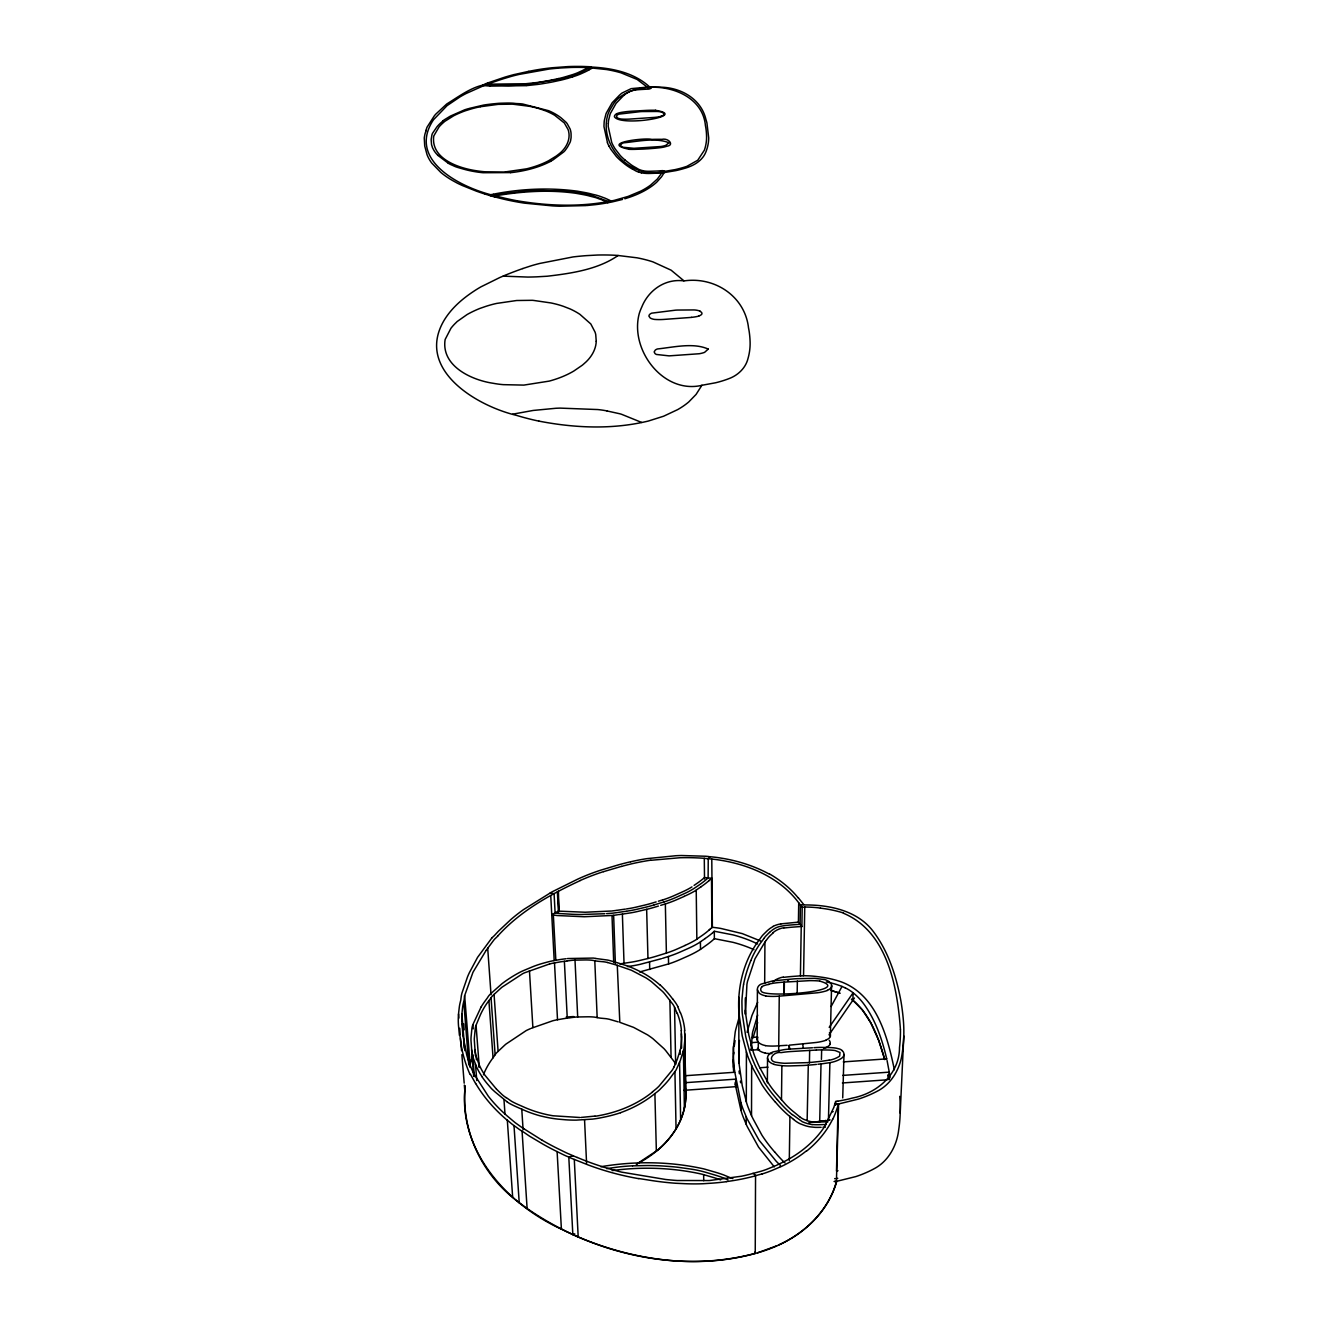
<?xml version="1.0" encoding="UTF-8"?>
<svg xmlns="http://www.w3.org/2000/svg" width="1328" height="1328" viewBox="0 0 1328 1328"><rect width="100%" height="100%" fill="white"/><g stroke="black" fill="none" stroke-linecap="round" stroke-linejoin="round"><path stroke-width="1.5" d="M745.44 997.76A62.25 45.434 2.7 0 0 745.274 1000.017L745.406 1014.343L746.934 984.314A144.022 104.514 4.6 0 1 747.515 981.359L754.968 958.816L764.928 942.116A29.05 20.684 0.8 0 0 765.426 941.469L766.007 940.656M774.274 1166.864L758.57 1147.126L747.365 1126.825A70.019 53.137 3.4 0 1 746.203 1124.268L746.22 1116.715L743.663 1110.557A112.415 84.428 4.3 0 1 740.891 1102.572L734.517 1070.7M774.838 1152.239L770.705 1147.276A172.175 128.434 5.9 0 1 761.857 1135.058L753.706 1120.052A87.714 66.168 3.9 0 1 751.482 1115.487L749.009 1109.527A107.684 80.875 4.3 0 1 746.319 1101.825L746.419 1051.925L742.236 1035.956L738.999 1013.779A62.715 45.916 2.5 0 1 738.766 1010.127C737.638 985.359 744.161 959.646 759.317 939.792A26.527 18.874 0.7 0 0 759.882 939.045L761.508 936.721A28.818 20.601 1.9 0 1 763.152 934.763L767.169 930.812A43.276 30.959 2.3 0 1 770.406 928.189L773.245 926.413M733.77 1072.393L733.438 1068.774A50.696 37.948 2.4 0 1 733.421 1067.297L733.322 1049.087A73.505 54.647 2.9 0 1 733.521 1046.597L735.197 1032.171A151.691 112.183 4.9 0 1 735.679 1029.814L739.082 1017.563M733.421 1067.297L733.355 1056.607A73.339 54.68 2.9 0 1 733.554 1054.117L733.737 1052.307M751.216 1050.166L752.295 1033.997A137.78 101.858 5 0 1 752.71 1031.856L757.674 1015.073M751.515 1115.487L751.648 1065.537L749.108 1059.611A109.245 80.543 4 0 1 746.369 1051.942M762.089 1173.919L755.549 1175.662L755.234 1253.416C679.471 1273.569 596.222 1254.479 531.615 1211.551M831.461 986.754A7.138 5.163 3 0 0 831.61 985.974A6.723 4.864 3 0 0 830.896 983.484L829.436 981.94A12.267 8.898 2.9 0 0 828.207 981.06A11.603 8.416 2.9 0 0 824.655 979.566L814.33 978.321L797.066 978.686A128.451 96.23 3.1 0 0 794.327 978.836L772.863 980.877L761.127 984.098A8.317 6.059 1.6 0 0 758.537 986.123L758.122 986.737A9.346 6.806 1.6 0 0 757.408 989.941L757.159 1039.094M757.524 1040.82L757.541 1037.052L751.764 1037.467M765.31 1053.021A12.284 9.13 1.8 0 1 759.018 1050.398A5.727 4.266 1.7 0 1 758.271 1049.684L758.305 1042.165L751.233 1042.663L750.984 1045.866M764.679 983.284L764.928 942.116M767.352 1082.835L767.534 1058.001M778.673 1051.461L779.254 996.149L817.351 992.78A39.558 28.452 2.5 0 0 827.51 990.472M819.725 981.043A67.761 49.949 2.9 0 0 809.416 980.662L784.367 982.106L784.217 994.506L784.167 982.122A98.206 73.106 2.6 0 0 773.394 983.201L768.812 984.114M781.495 1099.601L781.877 1065.62L780.366 1065.471A30.511 22.626 2.2 0 1 773.925 1064.392M784.118 994.523L784.267 982.106M789.098 1048.921L789.147 1045.169L789.795 1049.22M789.297 1160.473L789.928 1116.35A36.155 27.755 2.1 0 1 791.007 1117.23L793.53 1119.454M797.165 993.46L797.364 981.06M801.382 926.529A4.88 3.453 2.2 0 0 801.88 926.579L798.41 922.13L798.726 902.808C780.266 878.074 750.22 864.976 720.457 860.212A85.042 60.258 -0.1 0 0 711.791 859.067L704.288 858.336L704.521 878.987M800.419 904.966L800.103 924.305L791.123 924.952A86.984 63.113 2.5 0 0 782.972 925.865L780.665 926.297A17.015 12.118 1.9 0 0 775.237 928.189A34.063 24.352 2.2 0 0 770.124 931.907L769.543 932.405M598.181 198.47L601.368 199.632A19.986 10.176 -2 0 1 602.945 200.262L607.643 202.62L610.648 201.424A3.403 1.726 -1.8 0 0 609.469 200.179A29.697 14.973 -1.6 0 1 608.988 199.964L606.182 198.669A26.095 13.297 -2 0 0 603.958 197.772L600.356 196.461A35.458 18.094 -2.1 0 0 594.894 194.818L593.4 194.502A17.015 8.566 -1.9 0 1 591.973 194.137L590.379 193.705A74.484 38.329 -2.4 0 0 583.756 192.328L578.576 191.398A50.514 25.83 -2.4 0 0 577.597 191.215C549.759 187.464 521.273 188.692 493.717 194.12M801.88 926.579L802.195 907.24L798.726 902.808M800.435 975.864A6.175 4.465 2.4 0 0 801.548 975.931A5.013 3.619 2.4 0 0 803.556 975.682L804.751 907.007L806.793 907.057A90.404 65.188 2.5 0 1 817.799 907.754L820.472 908.103M814.927 1122.077A22.676 17.181 3.4 0 1 807.142 1120.666L808.287 1065.122A96.014 69.886 2.4 0 0 813.251 1064.724L816.405 1064.409M809.416 1063.047L809.665 1050.415A92.91 67.296 2.4 0 0 811.906 1050.315L816.388 1050.05M809.665 1122.492L819.708 1121.446L821.019 1063.894A72.642 53.17 2.7 0 0 822.696 1063.695L829.9 1062.649A26.842 19.87 3.3 0 0 841.72 1058.2A7.387 5.495 3.7 0 0 842.301 1050.714M821.418 1059.379L821.65 1049.917L827.311 1049.983A66.483 50.248 3.8 0 1 831.726 1050.166L833.237 1050.299A27.589 20.617 3.6 0 1 835.179 1050.548L840.01 1052.49L839.645 1056.092A14.077 10.441 3.5 0 1 837.221 1057.553L836.607 1057.885A24.186 17.895 3.3 0 1 829.12 1060.242M830.199 1036.421A7.038 5.196 3.2 0 0 830.349 1035.641L831.594 985.227M829.9 1062.649L828.44 1120.185L827.361 1120.367M835.594 1105.278L835.71 1101.327L833.934 1107.054M838.018 1107.32L836.507 1170.997M800.884 904.916L802.095 904.932A13.446 9.412 2.1 0 0 802.627 904.982C828.174 904.468 857.573 910.095 873.658 931.974C888.681 952.076 896.367 976.611 900.915 1000.997A425.724 314.437 -5.8 0 1 903.272 1019.257A251.54 185.97 -1.2 0 1 902.26 1052.722C900.334 1068.525 891.603 1084.013 877.044 1091.317A107.269 78.933 2.9 0 1 858.486 1099.069L838.599 1103.966L836.424 1181.488C826.697 1218.158 792.816 1243.157 757.524 1252.802M842.716 1097.907L843.994 1054.581M608.307 123.421L608.473 120.981A39.558 19.206 -1.4 0 1 608.656 120.018L610.05 114.308A92.147 44.72 -0.8 0 1 610.415 113.361L616.059 103.368L623.031 96.131A18.642 8.898 -1.8 0 0 623.38 95.848L623.778 95.483M608.307 123.587L608.224 125.28A36.205 17.613 -1.4 0 0 608.257 126.708L611.693 142.362A65.371 32.005 -1.1 0 0 613.104 145.416L614.432 147.773A53.087 26.045 -1.2 0 0 615.661 149.566L620.226 155.492A101.177 49.468 -0.7 0 0 624.841 159.875M884.581 1059.063L878.721 1040.405L870.653 1022.643L862.436 1009.927L852.858 1000.283L853.107 992.796A41.849 30.627 3.1 0 0 845.139 987.783M657.858 1149.982C674.01 1136.436 685.895 1116.566 685.846 1095.069M888.947 1079.681L889.262 1072.144L887.071 1060.524M900.201 1113.13L903.787 1035.956M674.508 1131.29C682.376 1119.487 686.775 1104.896 685.663 1090.637M469.813 1067.081L469.863 1066.384A16.849 12.566 -5.7 0 1 470.095 1064.691L472.785 1054.747M514.285 1198.802C480.67 1172.176 460.799 1128.767 465.248 1085.889C457.496 1150.363 507.18 1204.894 562.79 1229.778M739.281 1050.581L738.783 1063.313M751.233 1049.95L751.299 1049.037M739.48 1040.471L738.932 1046.979A89.192 66.251 3.4 0 0 738.717 1052.573L738.833 1059.844A61.835 46.131 2.8 0 0 739.049 1063.496L742.252 1085.773L746.369 1101.808M473.996 1074.07A174.134 128.584 -1.6 0 1 466.659 1054.631L462.808 1035.01L461.712 1016.617A94.006 69.039 -3.7 0 1 461.895 1014.061L462.36 1009.429A85.839 62.881 -3.9 0 1 463.688 1001.777A29.133 21.132 -6.6 0 0 464.285 998.606L464.385 997.378A17.181 12.483 -5.5 0 1 464.634 995.685L472.967 972.279L485.982 950.616M459.438 1035.425L458.492 1025.581A134.858 99.135 -2.8 0 1 458.509 1014.044L459.139 1008.516A81.489 59.677 -4.1 0 1 460.451 1001.412L460.816 999.918A43.309 31.357 -7 0 0 460.932 998.772L461.397 995.353A55.776 40.222 -7.2 0 0 461.912 993.178L467.589 976.678A195.83 144.022 -1.2 0 1 469.382 972.66L477.565 957.372L491.692 938.199M734.284 1046.032L735.048 1040.571M425.973 130.742L426.022 130.36A18.575 9.014 -3.5 0 1 426.371 129.115A18.858 9.113 -3.8 0 0 426.57 128.567L426.819 127.754A25.514 12.367 -3.4 0 1 427.052 127.173L434.273 115.934A127.023 62.034 -2.4 0 1 435.684 114.241L446.424 104.265A23.854 11.437 -3.2 0 1 446.706 104.032L447.038 103.8A9.412 4.499 -3.3 0 1 447.586 103.435L448.051 103.169A8.433 4.017 -3.4 0 0 448.632 102.787C461.38 94.852 475.275 84.394 490.58 84.145M516.99 200.76A167.328 81.224 -2 0 1 497.004 196.229C464.601 189.373 407.796 162.481 432.115 121.894A124.068 60.607 -2.4 0 1 433.675 119.553L447.071 105.642L460.052 96.878A111.021 54.016 -2.4 0 1 466.277 93.441L483.193 85.905A53.253 25.531 -2.7 0 1 486.247 84.776L508.342 85.457A153.932 69.886 -2.6 0 0 516.393 85.224L525.357 84.726A9.396 4.449 -2.6 0 0 526.22 84.66L563.338 78.485L578.029 73.82L589.798 67.778L606.697 69.571A77.97 37.45 -2.1 0 1 621.006 72.824L637.125 79.448L648.379 87.947M426.006 130.526L425.956 130.891A10.342 5.013 -3.7 0 1 425.773 131.671A57.934 28.22 -3.1 0 0 424.761 135.091L424.379 137.149A61.835 30.162 -3 0 0 424.263 138.046L424.711 145.964L427.035 154.646A113.727 55.693 -2.5 0 0 431.666 162.979L440.713 172.325A119.852 58.681 -2.4 0 0 454.359 181.521L456.434 182.666A34.76 17.281 -3.1 0 0 458.592 183.779L462.31 185.505A27.091 13.496 -3.2 0 0 463.671 186.053A19.522 9.811 -3.5 0 1 464.7 186.468L475.773 190.917A155.841 75.845 -2.1 0 0 485.235 194.137M753.009 1037.932L757.641 1022.577M656.713 1092.18L657.327 1091.716A34.063 25.614 -1.8 0 0 659.651 1089.724L664.266 1085.009A107.402 79.647 -3.2 0 0 669.412 1079.1L676.085 1070.003L679.587 1062.217A57.552 42.878 -2 0 0 680.451 1060.109L683.97 1048.738L684.85 1039.592L685.812 1096.928M681.53 1036.985A50.896 37.782 -1.8 0 1 681.513 1039.492L681.065 1045.8A40.471 30.096 -1.6 0 1 680.168 1050.249L677.346 1059.08A55.759 41.55 -2 0 1 676.4 1061.421L674.076 1066.849M838.599 1103.966L836.275 1110.772A122.226 92.296 0.6 0 1 832.689 1119.404M833.685 1107.751L824.572 1126.625A122.193 92.196 0.5 0 1 784.699 1161.336L776.116 1165.503M469.149 1064.873L470.726 1060.408L469.415 1064.126M483.475 1074.833L483.873 1073.887M473.698 1076.361L471.008 1040.787A59.411 43.94 -4.5 0 1 471.208 1035.574L471.772 1029.831A34.362 25.315 -5 0 1 472.801 1024.784L481.085 1007.022M475.424 1055.71L474.312 1040.156A36.819 27.207 -4.9 0 1 474.295 1038.645L475.208 1028.885A26.245 19.322 -5.2 0 1 476.005 1025.365L479.557 1016.8A105.526 78.186 -3.1 0 1 488.82 1000.731L490.547 998.54A38.197 27.606 -6 0 0 491.045 997.776L495.128 1054.764A37.582 27.755 -6.3 0 1 494.647 1055.528L493.053 1057.785A103.783 78.551 -3.2 0 0 483.79 1073.871M750.801 960.592L752.611 956.442A127.04 91.848 4.1 0 1 756.163 949.719L758.603 945.818A100.098 72.193 3.5 0 1 762.123 940.954L763.899 938.498M701.898 385.286L696.055 394.449L688.784 401.919A85.39 47.542 -1.7 0 1 677.678 409.605L663.635 416.212L648.396 421.026A51.676 29.033 -1.6 0 1 645.591 421.673C610.581 429.641 574.011 427.915 538.969 421.125M757.674 1002.325L751.897 1015.638L747.448 1030.943A141.98 104.978 4.9 0 0 747.149 1032.42M831.129 1006.508L842.018 986.455L845.106 987.8M662.722 171.694L657.343 179.031L650.737 184.99A76.277 37.914 -2 0 1 640.71 191.149L628.111 196.428L614.449 200.312A46.115 23.124 -1.9 0 1 611.959 200.827C580.701 207.251 548.315 206.039 516.99 200.744M829.004 1034.861L854.419 998.025M829.187 1027.341L853.107 992.796L854.933 994.307A76.128 56.125 2.5 0 1 863.964 1004.184C875.716 1020.402 882.257 1039.758 886.755 1059.097M766.239 940.324L768.414 937.485A49.8 35.723 2.5 0 1 771.037 934.829L773.178 932.903M497.851 935.941L497.319 936.522A16.036 11.354 -5.1 0 1 496.539 937.319L494.713 939.045A26.975 19.273 -4.4 0 0 493.784 940.124L486.148 950.4M674.126 1131.821C664.747 1145.832 651.235 1156.655 636.295 1164.291L657.559 1150.214M838.2 1101.144L846.949 1099.435A80.842 59.826 3.2 0 0 852.194 1098.107C876.945 1093.425 899.504 1074.335 899.504 1047.51A254.76 188.294 -1.4 0 0 900.45 1029.515M497.934 935.842C520.377 910.942 550.307 894.458 580.353 880.53M701.051 886.789L696.221 890.042L696.851 939.112L701.616 935.842A91.167 63.877 -1.5 0 0 709.052 930.098L709.683 929.451M709.202 929.899L710.812 928.455A12.068 8.599 0.3 0 1 711.908 927.641A4.15 2.955 0.1 0 0 712.372 927.309A83.415 60.706 0 0 1 720.872 928.455L742.252 933.601L760.828 941.071M668.598 963.962A100.895 70.932 -1.8 0 0 679.986 959.596L688.053 956.011A92.728 65.221 -1.5 0 0 700.603 949.321L705.268 945.968A95.799 67.313 -1.5 0 0 712.738 940.207L714.364 938.664L714.315 931.227L732.94 934.879A110.025 80.776 -0.1 0 1 757.624 943.959M623.944 95.334L625.455 94.089A32.171 15.455 -1.3 0 1 627.231 92.927L628.675 92.097M708.936 880.696L710.38 879.435A12.234 8.549 0.2 0 1 711.493 878.621A4.665 3.254 0 0 0 711.957 878.289L704.487 877.542L703.11 878.754A90.221 61.918 -1.6 0 1 696.221 883.917L694.079 885.394M712.638 932.754L714.198 931.326M706.745 879.086L707.608 878.339A24.186 16.932 0.4 0 1 708.123 877.908L708.239 858.469A13.961 9.678 0.2 0 1 709.218 857.788A1.693 1.179 -0.1 0 0 709.766 856.726A85.258 60.358 -0.1 0 1 721.419 858.17L724.092 858.602A124.251 88.91 -0.3 0 1 769.41 874.173M706.38 879.418L706.131 879.634A88.727 60.955 -1.6 0 1 698.76 885.245L694.046 888.432A70.832 48.887 -1.4 0 1 685.231 893.229L675.852 897.479A98.886 67.877 -1.8 0 1 664.149 901.911M709.235 880.431L708.637 880.962A92.396 63.462 -1.6 0 1 701.018 886.772M490.995 997.76A20.567 15.006 -4.8 0 1 494.099 994.406L500.258 988.713A87.681 64.723 -3.5 0 1 502.001 987.185L522.651 973.706A50.132 36.636 -3.8 0 1 524.743 972.727L549.626 963.945M652.413 1091.865L655.75 1089.192A55.975 41.898 -2.3 0 0 659.169 1085.989L672.001 1070.451A29.465 22.045 -1.4 0 0 674.043 1066.849M620.541 1112.681A107.618 79.813 -3.3 0 0 654.87 1093.608L656.098 1092.662M705.201 938.531L700.42 941.801L700.503 949.238M585.914 68.691L586.76 68.193A12.749 6.009 -1.9 0 1 588.121 67.529L588.935 66.948C610.482 67.728 633.971 72.077 650.172 87.432M590.611 66.865L591.823 67.612A3.154 1.494 -2 0 1 590.711 68.94A7.918 3.735 -1.9 0 0 589.981 69.305L588.736 70.019M557.909 891.536L558.905 910.792L558.424 891.271M538.952 421.142A186.833 101.26 -1.8 0 1 516.476 415.365C476.37 405.82 416.693 369.948 443.137 322.04A138.61 75.679 -2.3 0 1 444.863 319.118C452.167 307.565 462.742 298.501 474.096 291.064A124.002 67.396 -2.3 0 1 481.002 286.815L499.76 277.552A59.362 31.739 -2.7 0 1 503.146 276.141L505.171 275.211M550.091 161.468L551.17 160.904M630.684 861.756L628.244 862.32A245.116 181.206 0.1 0 0 618.732 864.777L600.787 870.155A176.458 128.285 -0.8 0 0 577.315 879.335L552.913 891.42A19.173 13.479 -3.2 0 0 550.074 893.08L523.547 909.597A181.77 133.032 -1.3 0 0 510.699 919.673L498.581 931.077A48.605 34.794 -4 0 0 497.552 932.156L494.531 935.427A22.061 15.604 -5.2 0 1 493.634 936.29L493.07 936.804A16.749 11.935 -4.7 0 0 491.659 938.199M551.336 160.837L551.801 160.588A21.48 10.591 -2.5 0 0 552.963 159.958L563.587 152.039A24.485 12.035 -2.5 0 0 565.612 149.782L566.956 147.873A38.695 18.974 -2.6 0 0 567.571 146.976L569.729 143.009A31.191 15.272 -2.5 0 0 570.625 140.536L571.023 138.095A35.574 17.397 -2.5 0 0 571.106 136.967L571.073 134.145A62.947 30.727 -2.8 0 0 570.044 128.882L567.305 123.886A25.348 12.334 -2.5 0 0 565.811 122.043L561.13 117.91A72.293 35.308 -2.9 0 0 548.68 110.722L522.784 104.032A18.692 8.997 -2.7 0 0 521.821 103.899L520.51 103.767A21.364 10.292 -2.7 0 0 519.563 103.7L516.99 103.584A13.927 6.657 -2.7 0 1 514.849 103.401A17.198 8.267 -2.8 0 0 513.073 103.202L512.791 103.186A35.79 17.314 -2.8 0 0 506.466 103.069L500.905 103.219A25.033 12.068 -2.9 0 0 497.568 103.418L493.501 103.816A46.214 22.41 -2.9 0 0 490.995 104.082L486.845 104.597A38.379 18.575 -2.9 0 0 483.392 105.128L468.884 108.514M486.247 84.776L489.235 83.598A245.796 123.205 -1.6 0 1 503.959 78.584L511.446 76.343A103.85 50.265 -2.3 0 1 519.248 74.401L549.194 69.039A142.976 69.919 -2.2 0 1 561.163 67.96L571.04 67.446A115.503 56.042 -2.2 0 1 580.668 67.379A83.996 40.404 -2.1 0 1 589.449 67.711L589.798 67.844M778.573 1244.983C805.781 1233.114 828.556 1209.874 836.823 1181.256A5.627 4.382 4.7 0 1 837.304 1181.156L855.863 1176.575A104.895 79.414 3.3 0 0 874.007 1168.806C888.399 1161.303 896.815 1145.749 898.674 1130.012A245.962 187.132 -1.2 0 0 899.72 1096.347M685.032 945.486L677.346 948.922A96.33 67.529 -1.8 0 1 666.424 953.089L656.115 956.26A115.619 80.693 -2.1 0 1 647.964 958.501L638.967 960.659A87.515 61.586 -2.1 0 1 632.327 962.003L624.625 963.182M684.235 896.4L676.433 899.82A97.641 67.097 -1.8 0 1 665.378 903.953M776.614 1245.863L757.989 1252.686M779.42 1167.246L774.423 1169.42A101.144 76.825 0.8 0 1 762.106 1173.969M531.333 1028.254L552.73 1020.784A53.02 39.591 -3.5 0 1 557.511 1019.738L563.587 1018.676A66.566 49.866 -3.3 0 1 567.239 1018.144L569.679 1017.829M530.553 1028.586L528.245 1029.615A49.319 36.835 -4 0 0 526.187 1030.594L505.885 1044.14A86.237 65.039 -3.6 0 0 504.192 1045.651L498.1 1051.361L494.066 994.39M775.27 1165.868L766.322 1169.487A78.999 60.275 1.1 0 1 760.479 1171.412L748.892 1174.516A141.249 106.14 0.2 0 1 741.439 1176.226L709.301 1180.559L677.28 1180.509A210.604 155.293 -0.1 0 1 665.726 1179.496L621.537 1172.126A245.912 179.595 0 0 1 577.199 1157.418M506.034 274.879L506.466 274.713A275.593 154.828 -1.1 0 1 522.8 268.555M488.057 82.851L504.242 77.356A115.187 55.892 -2.3 0 1 514.036 74.6M487.774 82.95L486.695 83.332A11.404 5.412 -2.9 0 0 484.753 84.162L482.363 85.44L489.683 86.071M522.784 268.538L531.117 265.816A115.901 62.632 -2.1 0 1 539.782 263.442L573.032 256.935A159.775 87.316 -1.9 0 1 586.312 255.64L597.301 255.042A128.949 69.869 -2 0 1 608.025 255.009A93.69 50.265 -1.9 0 1 617.802 255.457L637.042 257.815A86.951 46.563 -1.9 0 1 653.027 261.915L671.121 270.182L683.87 280.756M603.642 871.633L621.438 866.387M662.606 958.318L668.416 956.492A101.094 70.865 -1.8 0 0 679.853 952.159L687.954 948.574A92.91 65.172 -1.5 0 0 700.52 941.884M661.444 958.683L640.362 964.277A90.188 63.512 -2.1 0 1 633.572 965.655L629.92 966.22M658.389 901.214L662.888 899.82M660.713 905.347L665.345 903.92L666.39 953.039M572.551 76.891L567.421 78.435M656.148 901.911L652.762 902.924A112.482 76.941 -2.1 0 1 644.744 905.098L635.896 907.19A85.556 58.98 -2.1 0 1 629.372 908.485L626.434 908.933M664.116 901.861L653.841 905.015M658.406 906.061L654.92 907.107A117.179 80.195 -2.1 0 1 646.653 909.348L637.523 911.506A88.694 61.204 -2.1 0 1 630.8 912.851L618.566 914.66M574.841 1233.944L572.833 1234.559L565.595 1231.222M531.117 1211.202L527.116 1208.53L522.07 1131.174A48.439 37.416 -6.2 0 1 524.643 1132.817L527.648 1134.892A64.723 49.036 -3.5 0 0 530.204 1136.569L543.335 1144.354A238.94 174.815 -0.3 0 0 557.096 1151.608L562.856 1154.447A70.998 54.066 -2.7 0 0 568.799 1157.07L572.833 1234.559L573.829 1234.243M624.857 198.768L629.738 197.191A80.908 40.205 -2 0 0 656.812 182.069L661.311 177.056A73.422 36.52 -2 0 0 662.274 175.694L664.913 171.428L663.95 170.98A3.071 1.544 -1.2 0 0 662.357 170.648A2.656 1.328 -1.2 0 0 661.709 170.631M570.974 1156.406L573.148 1155.758L577.132 1157.501M570.442 1156.572L568.816 1157.053A33.067 25.415 -3.2 0 0 571.853 1158.464L588.238 1164.971A226.026 166.083 -0.2 0 0 638.751 1178.666M468.352 108.68L466.244 109.311A33.499 16.202 -3.1 0 0 464.634 109.826L450.607 116.001A55.162 26.842 -3 0 0 449.445 116.665L445.345 119.171A17.961 8.698 -3.3 0 0 442.689 121.114M622.533 199.432L611.677 202.055M757.076 1252.935C697.897 1269.867 633.473 1260.421 577.514 1236.7M514.052 74.6L528.793 71.33M639.648 971.93A90.005 63.561 -2.1 0 0 640.561 971.714L668.582 963.929L668.416 956.492M512.691 414.17L533.175 410.452L556.017 408.26A189.821 113.079 -2.7 0 1 560.084 408.111L597.799 409.555A62.582 36.022 -2.2 0 1 607.045 410.933M558.673 78.535L552.05 79.962A73.488 34.096 -2.6 0 1 546.821 80.958L541.06 81.921A55.743 25.996 -2.6 0 1 536.811 82.535L525.921 83.714M560.15 80.294L553.328 81.772A76.543 35.524 -2.6 0 1 547.949 82.801L542.007 83.797A57.768 26.958 -2.6 0 1 537.624 84.428L526.502 85.623M493.634 195.299L496.838 194.652A77.207 39.74 -2.8 0 1 500.241 194.004L532.312 190.452A168.274 88.827 -2.7 0 1 535.948 190.336L569.546 191.348A55.693 28.519 -2.4 0 1 577.763 192.427L589.217 194.668A22.759 11.57 -2.1 0 1 590.794 195.1L608.456 201.474M493.219 194.22L489.019 195.067L492.306 196.229M610.631 202.221L609.17 202.503A99.318 49.119 -2.1 0 1 595.293 204.661L586.677 205.541M480.238 106.755L498.149 104.364L512.176 104.165A16.052 7.736 -2.8 0 1 514.135 104.348L528.909 106.223A64.723 31.573 -2.9 0 1 531.698 106.771L533.358 107.136A59.577 29.033 -2.8 0 1 540.164 108.962L546.057 111.021A72.293 35.325 -2.9 0 1 554.722 115.304L564.35 122.989L568.019 129.43A48.356 23.605 -2.7 0 1 568.65 131.538C570.691 140.585 565.247 149.5 558.075 154.646A60.623 29.648 -2.8 0 1 556.15 156.106L548.58 160.754A68.259 33.349 -2.9 0 1 526.569 168.839L503.843 172.125L485.583 171.827A50.298 24.684 -3 0 1 482.562 171.561A64.74 31.656 -2.9 0 1 476.354 170.748C459.056 168.241 431.567 159.111 433.609 137.182A112.963 54.614 -4.7 0 0 433.841 135.854L439.07 126.89A76.692 37.483 -2.8 0 1 443.286 122.674A30.843 14.824 -3.7 0 0 444.614 121.479L453.645 115.802A80.178 39.259 -2.8 0 1 465.066 110.871L470.411 109.195A55.859 27.191 -2.9 0 1 472.735 108.531L474.146 108.149A54.581 26.56 -2.9 0 1 480.238 106.755M830.083 1119.886L828.44 1120.185A26.361 19.937 3.6 0 0 829.319 1120.035M836.607 1170.981L837.985 1170.715M836.391 1178.567L837.769 1178.318M780.914 923.873L798.41 922.13M837.155 1103.834L837.254 1103.817A1.876 1.411 4.1 0 1 838.665 1103.867M834.814 1181.372L836.424 1181.488L834.084 1181.488M553.876 960.625L560.167 959.546A70.135 51.427 -3.3 0 1 563.985 958.999L566.06 958.733M549.643 963.945A53.9 39.392 -3.4 0 1 554.49 962.883L560.665 961.837A67.662 49.617 -3.3 0 1 564.383 961.306L566.873 960.991M647.948 87.216L653.011 87.117A48.821 23.555 -1.4 0 1 656.696 87.266C678.044 86.071 700.786 97.442 705.932 119.437A247.689 121.213 -3.3 0 1 706.911 122.84L708.704 137.846A152.803 74.899 -2.3 0 1 705.998 151.691C702.578 160.788 693.448 165.917 684.518 168.374A72.359 35.458 -1.4 0 1 675.869 170.615L663.519 172.69M600.87 1166.731C634.751 1160.938 669.843 1161.386 703.425 1168.806A80.311 63.893 -0.4 0 1 706.098 1169.536L715.991 1172.408A116.864 93.973 -0.4 0 1 723.561 1174.898L727.976 1176.724A27.373 21.215 1.5 0 0 730.334 1177.687L732.857 1178.6M624.027 963.281L622.384 914.112M829.087 1060.176L822.065 1061.205A69.886 51.145 2.7 0 1 820.438 1061.387L811.856 1062.3A86.801 63.279 2.4 0 1 807.939 1062.599M836.823 1103.883L834.814 1104.166M623.496 963.364L619.728 963.896M627.065 911.124L630.02 910.659A91.449 62.997 -2.1 0 0 637.573 909.132L645.69 907.207A114.772 78.535 -2.1 0 0 653.841 905.015M627.48 966.585L629.323 966.319M626.484 911.207L617.437 912.535M783.42 977.391L784.201 977.292A102.97 76.543 2.8 0 1 791.272 976.545L800.419 975.848L801.232 926.512L791.953 927.193A104.447 76.211 2.6 0 0 784.765 927.94L783.985 928.056M836.424 1101.227L836.806 1101.178A4.266 3.237 4 0 1 837.669 1101.095M625.256 909.116L616.856 910.327M594.961 1116.084L580.917 1117.462M606.647 1168.623L617.171 1167.146A151.359 122.823 -1.8 0 1 632.593 1165.835M612.208 1170.582C641.889 1166.582 672.433 1167.594 701.699 1174.118A74.617 59.378 -0.4 0 1 703.657 1174.666L714.099 1177.704A115.204 92.761 -0.5 0 1 718.78 1179.231L720.639 1179.895M702.246 385.22L715.643 382.763A75.331 41.284 -0.9 0 0 728.873 378.663C737.903 375.359 745.672 368.039 747.996 358.527A177.089 96.994 -2.3 0 0 750.071 341.064A299.016 163.527 -3.8 0 0 749.175 331.502A210.222 114.972 -2.7 0 0 748.527 327.966C745.058 296.509 714.912 276.39 684.053 280.905C665.461 278.316 648.612 290.002 641.806 306.967A153.567 83.266 0.4 0 0 639.316 313.342C629.356 349.281 662.855 394.184 701.599 385.402M612.573 910.908L616.325 910.41M612.208 915.473L612.938 915.407A12.948 9.13 -2.2 0 0 613.636 915.324L617.47 914.809M570.376 1017.729L574.028 1017.265M567.438 958.55L593.334 958.069A23.705 17.148 -2.8 0 1 595.84 958.501M567.222 960.941L571.289 960.41A30.029 21.796 -3.1 0 1 575.007 960.144L585.017 959.945A46.015 33.549 -2.9 0 1 592.155 960.26L592.819 960.393A19.97 14.442 -2.8 0 1 594.795 960.742M650.853 860.295L679.753 857.755A165.021 119.52 -0.4 0 1 696.503 857.871A133.364 95.749 -0.4 0 1 704.305 858.32M663.037 171.644L675.022 169.635A67.363 33.051 -1.4 0 0 686.908 166.332L697.748 160.223L704.371 150.197A158.43 77.622 -2.4 0 0 706.562 136.22A267.409 130.791 -3.5 0 0 705.948 128.55A188.095 92.014 -2.7 0 0 705.434 125.712C702.014 86.187 641.939 76.46 617.138 99.467A90.188 43.658 -0.9 0 0 613.353 104.148L609.602 110.456A135.572 65.919 -0.4 0 0 607.942 114.308C598.198 145.399 630.9 179.529 662.456 171.793M616.889 912.602L613.104 913.116A10.259 7.238 -2.2 0 1 612.54 913.183L606.581 913.614M691.523 317.392L663.718 319.434A35.275 18.907 -1.2 0 1 654.671 319.434A8.881 4.797 -1.3 0 1 650.222 317.99L648.977 316.263A6.657 3.586 -1.3 0 1 649.575 314.553L649.89 314.238A5.926 3.204 -1.3 0 1 651.799 313.142L675.62 310.154A90.437 49.933 -0.9 0 1 677.562 310.055L693.98 309.939A11.935 6.441 -0.8 0 1 700.138 311.167M819.708 1121.446L826.265 1120.533L818.197 1121.612M817.948 1064.243L821.019 1063.894M660.896 170.714L659.252 170.88A37.051 18.31 -1.3 0 1 656.281 171.063L650.703 171.246A33.383 16.517 -1.4 0 1 648.047 171.279A13.662 6.789 -1.4 0 1 644.113 170.93L643.134 170.731A14.193 7.055 -1.4 0 1 638.453 169.187L635.813 167.61A58.598 28.884 -1.1 0 1 631.198 164.838L624.824 159.875M521.804 1109.179A103.916 77.157 -3.2 0 0 540.596 1115.952L544.845 1116.931A91.615 68.226 -3.3 0 0 557.976 1119.122L565.711 1119.803A99.285 73.804 -3.2 0 0 576.385 1120.118L592.437 1119.122A93.89 69.903 -3.2 0 0 600.09 1117.944L601.401 1117.661A113.826 84.262 -3.2 0 0 620.574 1112.731M815.16 1121.944L808.852 1122.558M510.533 172.59L483.093 172.723A58.615 28.718 -2.9 0 1 475.939 171.827A70.567 34.478 -2.9 0 1 463.422 169.088L459.853 168.075A50.082 24.568 -3.1 0 1 455.454 166.681L454.525 166.282A21.182 10.441 -3.3 0 1 453.529 165.834L452.997 165.585A11.006 5.461 -3.5 0 0 452.167 165.203A24.817 12.218 -3.3 0 1 448.3 163.244M789.994 1045.103L816.288 1042.463A39.01 28.585 2.7 0 0 826.315 1040.156M807.739 1062.616L784.665 1063.296A46.795 34.528 2.3 0 1 777.793 1062.533C765.775 1061.836 773.012 1051.029 781.179 1052.606A86.752 66.051 3.1 0 1 789.463 1051.627L809.665 1050.415M526.054 85.656L490.098 86.104M585.98 205.591L559.603 206.222A136.618 66.881 -2.1 0 1 552.299 205.873L524.46 203.151A160.522 78.086 -2.1 0 1 495.908 197.191M525.589 83.73L490.962 84.162M663.402 172.706L662.124 172.773M604.854 913.73L581.299 914.494A141.565 96.197 -2.6 0 1 572.219 914.278L560.615 913.598A31.44 22.012 -3.2 0 1 557.843 913.315M751.482 1050.149L759.483 1049.601M759.865 1067.762L767.999 1067.181M843.263 1061.902L886.689 1058.864M734.716 1072.26L684.916 1075.746L685.514 1082.669L735.646 1079.149L735.695 1086.918M842.682 1075.414L889.262 1072.144L890.075 1077.772M683.937 1090.321L737.206 1086.57M842.417 1082.967L887.303 1079.797M611.561 911.008L585.133 912.236L558.872 911.141A21.812 15.305 -3.2 0 1 558.374 911.074L551.767 914.76L552.714 914.892M566.226 1017.065L573.596 1016.551M787.189 1045.285L777.893 1045.866A48.754 35.723 1.8 0 1 765.343 1045.7M813.948 1047.676L816.239 1047.543A64.806 48.92 3.6 0 1 821.584 1047.394L830.963 1047.609A37.383 27.988 3.6 0 1 836.192 1048.157L839.512 1049.004A8.117 6.026 3.7 0 1 842.35 1050.68M779.254 996.149L778.407 996.199A49.435 35.557 1.6 0 1 765.658 996.05M812.437 1047.759L788.699 1049.153A66.732 50.497 2.9 0 0 783.62 1049.701L773.095 1051.909A12.301 9.18 2.2 0 0 769.078 1054.482L768.281 1055.478A7.138 5.329 2.1 0 0 767.75 1059.163L767.916 1059.561M828.041 1121.762L819.177 1122.044A52.107 39.159 3.3 0 1 814.927 1122.027M632.593 1165.851L647.118 1165.536A199.897 164.456 -1.6 0 1 662.888 1166.001L672.317 1166.698A161.236 131.24 -1.2 0 1 678.359 1167.329L691.539 1169.188A90.321 72.127 -0.5 0 1 704.886 1172.076L715.111 1175.081A120.848 97.359 -0.5 0 1 721.17 1177.056L726.184 1179.081A31.839 24.668 1.5 0 0 728.026 1179.878M826.398 1124.484L819.907 1124.683A47.941 36.105 3.3 0 1 812.122 1124.517M822.978 1127.24L825.352 1127.173M821.152 1127.306L819.326 1127.356A54.083 40.703 3.3 0 1 815.06 1127.339L810.279 1126.874A28.502 21.597 3.4 0 1 804.685 1125.48L800.137 1123.77A26.809 20.318 3.4 0 1 793.596 1119.404M574.045 1017.265A29.548 21.912 -3.2 0 1 577.697 1016.982L587.54 1016.8A45.268 33.731 -3 0 1 594.562 1017.115L595.21 1017.248A19.638 14.525 -2.9 0 1 597.168 1017.597A28.27 20.65 -2.4 0 0 601.401 1018.244L605.037 1018.576A29.133 21.63 -2.6 0 1 606.514 1018.742L608.108 1019.024A23.705 17.579 -2.6 0 1 609.635 1019.373L618.234 1021.879M579.772 1117.495L553.129 1115.786A85.772 63.91 -3.4 0 1 542.405 1113.528A104.563 77.539 -3.2 0 1 523.614 1106.954L518.202 1104.564A67.13 50.132 -3.9 0 1 511.496 1101.244L507.611 1098.538A22.775 17.281 -5.9 0 0 506.134 1097.575M803.573 975.698L809.532 975.881A79.049 58.366 2.8 0 1 816.355 976.495L818.994 976.827A111.17 82.817 2.8 0 1 825.07 977.723A78.269 57.785 2.9 0 1 841.487 981.956C876.596 995.303 887.536 1036.537 894.375 1069.77M655.468 110.307C689.78 115.702 620.857 127.073 614.449 116.814A7.951 3.851 -1.6 0 1 616.624 113.826M629.057 149.284C598.994 142.976 645.657 137.431 651.766 139.423A41.915 20.8 -1.3 0 1 655.219 139.324L658.937 139.307A41.384 20.534 -1.3 0 1 661.825 139.357C668.532 137.697 674.69 145.2 666.971 146.213A19.107 9.362 -1.3 0 1 660.199 147.69L655.501 148.188A47.625 23.174 -1.4 0 1 654.405 148.288L648.811 148.736A58.581 28.419 -1.4 0 1 646.255 148.885A49.866 24.253 -1.5 0 1 642.901 149.085L635.581 149.334A43.077 20.999 -1.5 0 1 629.057 149.317M802.228 907.24L802.776 907.256A5.046 3.536 2.1 0 0 804.751 906.991M503.146 276.141L527.78 277.071A170.598 85.855 -2.6 0 0 536.728 276.838L546.721 276.257A10.458 5.511 -2.6 0 0 547.667 276.174C571.787 273.336 598.148 269.401 618.084 255.507M819.725 981.093C854.535 990.954 765.443 998.208 761.359 991.319A5.378 3.918 1.6 0 1 762.172 986.737M714.364 938.664L732.956 942.316A109.776 80.825 -0.1 0 1 753.955 949.669M553.029 914.942L556.548 915.457A30.627 21.464 -3.2 0 0 557.212 915.54L584.254 916.752L612.009 915.473L613.719 962.584M553.344 914.992L555.834 960.028M557.843 913.315L555.104 912.917L554.091 893.661L550.107 893.113M590.379 66.832L589.566 66.732A18.277 8.632 -2 0 0 588.736 66.682L585.565 66.549A81.523 39.159 -2.1 0 0 580.386 66.417L574.958 66.417A95.832 46.214 -2.2 0 0 567.952 66.599L552.315 67.745A122.774 59.66 -2.2 0 0 528.81 71.363M638.801 1178.517L652.546 1180.675A229.678 168.639 -0.1 0 0 675.736 1183.265L682.492 1183.58A170.93 127.571 -0.1 0 0 702.761 1183.746L711.659 1183.182A170.797 127.471 -0.1 0 0 726.366 1181.688M607.029 410.95L619.944 413.805A25.547 14.575 -1.9 0 1 621.72 414.353L641.673 422.453M595.84 958.501L607.809 960.094A96.844 71.48 -3.3 0 1 610.648 960.825L616.956 962.651M641.358 172.74L638.801 172.109M830.531 990.339L839.91 993.195M607.46 962.485L615.661 964.825M495.859 197.241L494.265 196.81M831.378 990.555L839.777 993.161M594.795 197.374L591.192 196.478A22.377 11.271 -1.9 0 1 589.599 196.063L588.287 195.697A60.988 31.308 -2.4 0 0 583.324 194.635L576.916 193.473A45.716 23.356 -2.4 0 0 575.422 193.224C547.9 189.389 519.729 191.547 492.588 196.312A45.965 22.941 -2.8 0 1 488.853 195.266L485.235 194.137M617.271 965.29L619.811 1022.344L633.572 1027.374L647.549 1034.877A99.567 75.298 -3.3 0 1 652.911 1038.679L663.95 1048.622A116.781 88.544 -3.7 0 1 665.826 1050.747L674.01 1061.421A30.395 22.842 -1.4 0 1 675.67 1064.442L674.541 1007.288A30.893 22.725 -1.4 0 0 672.864 1004.283L664.564 993.643A118.74 88.129 -3.6 0 0 662.639 991.551L651.434 981.658A101.243 74.932 -3.2 0 0 645.989 977.873L631.398 970.253L616.723 965.124M617.653 962.85L626.069 965.506A93.873 69.322 -3 0 1 636.876 969.955L641.092 972.013A82.021 60.441 -2.8 0 1 646.288 974.901A113.976 84.511 -3.4 0 1 660.232 985.227M807.175 1120.616L804.121 1119.487A17.364 13.18 3.4 0 1 799.622 1116.649M843.413 913.216C887.436 931.675 897.346 986.804 900.434 1029.515M842.018 986.455L839.993 985.675A71.413 52.688 2.9 0 0 826.348 981.907M577.165 1236.567L572.833 1234.559M573.148 1155.758L568.915 1153.966A72.824 55.378 -2.6 0 1 565.164 1152.272L559.055 1149.268A243.489 177.786 -0.2 0 1 542.305 1140.32M563.504 1230.143L564.898 1230.857M542.305 1140.337L526.154 1130.194A38.064 29.332 -5.9 0 0 524.245 1128.999M481.915 1076.593A108.365 80.327 -3.2 0 0 487.442 1083.914L491.078 1088.163A32.619 24.452 -4.9 0 0 492.671 1089.757L494.099 1091.068A44.455 33.665 -6.8 0 1 494.813 1091.732L506.964 1101.725M527.116 1208.53L515.081 1199.516M448.283 163.244L437.925 155.426M650.255 87.482L651.268 88.179L649.923 88.777A3.171 1.511 -1.4 0 1 647.732 89.159A4.034 1.926 -1.4 0 1 647.018 89.159L640.926 89.507A66.317 32.187 -1.4 0 0 636.295 89.872L635.78 89.939A13.678 6.54 -1.5 0 0 628.526 92.03M752.976 1173.354L754.669 1174.516A2.44 1.909 2 0 1 755.698 1175.629M792.368 1114.541L802.344 1121.712A32.586 24.651 3.5 0 0 812.089 1124.617M799.572 1116.682L794.791 1112.731A92.694 69.023 4.4 0 1 785.695 1104.498L775.403 1092.662A124.815 92.13 4.7 0 1 767.219 1081.241M759.018 1050.398L757.458 1048.34M496.539 1089.192L501.22 1093.741A34.013 25.547 -4.7 0 0 506.068 1097.625M496.423 1089.076L484.952 1075.248A94.537 70.118 -3.4 0 1 478.644 1063.413L476.769 1058.15A29.88 22.194 -5.2 0 1 476.088 1055.644L475.192 1051.477A22.144 16.417 -5.4 0 1 474.943 1049.585M775.32 1102.14L771.136 1097.194A174.665 127.92 5.5 0 1 762.156 1085.042L753.872 1070.086A88.993 65.919 3.6 0 1 751.615 1065.554M777.129 1099.551L772.249 1093.641A169.453 124.135 5.5 0 1 764.911 1083.532A80.493 59.893 3.7 0 1 763.052 1080.311L757.043 1069.239A87.084 64.491 3.6 0 1 754.852 1064.807L752.378 1059.014A106.257 78.352 4 0 1 749.673 1051.477L746.817 1041.036A147.259 107.751 4.8 0 1 745.738 1036.504L742.452 1015.007A71.812 52.539 2.8 0 1 742.07 1010.16L741.937 1003.055A88.279 64.358 3.2 0 1 742.136 997.544L742.916 989.227A111.237 80.792 3.7 0 1 743.597 984.28M798.493 898.01L803.656 904.434M672.765 998.988L674.159 1000.831A50.232 37.018 -1.8 0 1 677.811 1006.508M829.419 1032.802L829.651 1033.134A6.623 4.88 3.2 0 1 830.349 1035.641M608.921 145.98L610.332 148.421A56.158 27.556 -1.2 0 0 611.594 150.296L616.308 156.438A110.041 53.784 -0.7 0 0 621.537 161.385L623.977 163.394A83.564 41.052 -0.9 0 0 632.51 169.171M481.948 1076.593L481.002 1075.066A100.994 74.883 -3.4 0 1 475.391 1064.193M475.64 1083.598L470.477 1074.335M767.285 1081.208L760.23 1068.459A90.254 66.782 3.8 0 1 758.072 1064.077L755.632 1058.383A103.534 76.327 4 0 1 752.976 1051.029L748.776 1034.861L745.622 1013.579A57.038 41.749 2.6 0 1 745.39 1010.193M474.046 1074.053L488.339 1096.247A183.032 135.124 -1.4 0 0 509.919 1118.259L514.998 1122.525A33.549 25.448 -4.5 0 0 516.409 1123.554L522.319 1127.787A34.462 26.195 -4.3 0 0 524.245 1128.999M677.695 1006.541L680.301 1012.716M674.541 1007.288L677.114 1013.397M746.203 1124.268L743.647 1118.11A112.166 84.477 4.3 0 1 740.908 1110.125L735.546 1085.823M607.494 142.793L604.024 126.841A39.823 19.372 -1.4 0 1 604.008 125.297L604.157 122.242A57.436 27.888 -1.2 0 1 604.472 119.885L605.933 114.042A94.919 46.065 -0.9 0 1 606.298 113.063L612.158 102.771L619.512 95.168A17.098 8.151 -1.8 0 0 619.894 94.836L621.039 93.823A18.443 8.831 -1.5 0 1 622.151 92.977L631.165 88.644L646.67 87.183A3.486 1.66 -1.4 0 1 647.616 87.167M884.73 1059.611C878.953 1038.679 871.118 1016.816 854.701 1001.793A48.372 35.557 3 0 0 851.829 999.486M888.083 1074.701L888.316 1075.946M757.392 989.941L759.301 993.244A12.483 9.08 1.6 0 0 765.692 995.851M888.2 1075.331L888.482 1076.875M888.366 1076.261L888.648 1077.821M802.676 1044.107L803.34 1048.19M888.797 1078.751L888.897 1079.332M735.662 1086.653L735.347 1084.345M739.397 1073.771L739.049 1071.032M734.5 1070.584L733.421 1061.255A50.813 37.931 2.3 0 1 733.388 1059.777M740.609 1082.752L740.393 1081.141M735.363 1084.528L735.131 1082.801M461.895 1014.061L464.85 1050.647M462.31 1023.755L463.289 1035.94M463.771 1042.032L464.269 1048.124M458.575 1014.044L458.89 1018.111M459.72 1028.27L460.218 1034.379M460.55 1038.446L461.546 1050.631M461.878 1054.698L464.186 1083.167M464.335 1085.042L464.8 1090.67M464.651 995.685L470.112 1064.691M463.754 1001.777L468.767 1064.741M463.688 1023.755L464.169 1029.847M476.105 1055.627L476.42 1059.727M472.901 1024.784L473.216 1028.868M476.769 1080.544L475.507 1064.176L473.117 1057.636A28.735 21.331 -5.3 0 1 472.768 1056.109A50.896 37.748 -7.4 0 0 472.453 1054.532L471.905 1052.174A26.975 20.003 -5.3 0 1 471.589 1049.801M472.768 1056.109L474.378 1076.56M476.071 1025.382L479.192 1066.185M478.761 1063.379L479.076 1067.48M488.92 1000.781L493.053 1057.785M487.708 948.258L491.028 994.738M684.534 1030.428L684.883 1037.002A53.452 39.674 -1.8 0 1 684.866 1039.592M512.674 1197.408L507.313 1120.118L510.583 1122.924A53.319 40.338 -4.1 0 0 513.986 1125.596A78.452 60.673 -7.2 0 1 515.496 1126.642L517.953 1128.435A56.224 42.579 -3.9 0 0 522.037 1131.19M503.976 1099.667L504.989 1114.026M681.198 1030.661L681.53 1036.985M514.002 1125.58L519.231 1202.902M523.099 1129.763L521.771 1109.212L515.43 1106.39A79.68 59.395 -3.8 0 1 509.305 1103.336A31.54 23.738 -4.7 0 1 506.964 1101.725M529.457 970.685L532.877 1027.557M685.563 1088.894L685.646 1090.305M557.113 1151.592L561.395 1229.064M685.729 1092.097L685.846 1094.687M550.738 895.504L554.158 959.795M554.506 962.9L557.511 1019.738M685.597 1089.358L685.713 1091.732M564.383 961.306L567.255 1018.144M574.294 1159.477L578.195 1236.999M557.378 891.835L558.441 912.535M575.007 960.161L577.697 1016.999M685.663 1090.935L684.717 1033.682M584.569 1120.035L586.578 1163.245M597.168 1017.597L594.795 960.742A28.718 20.518 -2.4 0 0 599.111 961.372L602.796 961.704A29.614 21.514 -2.6 0 1 604.29 961.87L605.917 962.136A24.103 17.48 -2.6 0 1 607.46 962.485M613.636 915.324L615.412 964.477M654.887 1093.625L656.364 1151.177M649.541 962.053L649.741 969.506M646.653 909.331L647.964 958.484M669.893 1000.183L671.072 1057.304M674.923 1071.696L676.068 1129.182M683.405 1050.83L684.385 1108.216M681.38 1033.765L681.629 1048.091M680.135 1050.249L680.218 1054.349M679.587 1062.217L680.633 1119.653M703.657 1174.666L703.724 1180.708M711.493 878.638L711.908 927.641M711.791 859.083L712.372 927.309M733.521 1046.597L733.554 1054.117M740.941 1102.572L740.941 1110.125M738.866 997.328L738.833 1059.844M829.236 1040.322A6.706 4.963 3.3 0 1 830.133 1043.542M830.1 1043.542A7.022 5.196 3.3 0 1 829.9 1044.24M830.1 1044.306A8.649 6.391 3.2 0 1 825.95 1047.41M826.132 1047.676A38.927 28.602 2.8 0 1 823.543 1048.456M771.983 1053.552A48.638 35.756 1.8 0 1 765.293 1053.22M495.078 1054.747A20.235 15.089 -5 0 1 498.133 1051.378M834.665 1178.666A4.183 3.254 4.6 0 1 835.511 1178.6M755.599 1175.778A164.971 123.305 0 0 1 726.35 1181.588M787.703 980.745A110.954 82.784 2.9 0 1 788.55 980.662M808.287 1065.122A75.746 55.444 2.4 0 1 803.241 1065.488L790.011 1065.903A55.046 40.554 2.2 0 1 781.877 1065.654M773.975 1064.276A10.226 7.619 2.1 0 1 767.783 1059.595M816.388 1050.05A62.864 47.459 3.6 0 1 821.634 1049.9M833.171 1111.586A26.46 19.953 3.5 0 1 832.092 1111.901M758.238 1042.181A8.433 6.242 1.8 0 1 757.641 1037.085M831.693 986.837A8.781 6.358 3 0 1 827.327 990.223M761.973 986.571A15.206 11.072 1.7 0 1 768.895 984.48M851.364 999.137A44.787 32.901 3.1 0 1 852.858 1000.283M758.305 1042.165A5.744 4.25 1.7 0 0 759.052 1042.878A12.317 9.113 1.8 0 0 765.36 1045.518M758.205 1049.701A8.416 6.258 1.8 0 1 757.541 1048.556M830.448 1036.504A8.665 6.391 3.2 0 1 826.132 1039.89M746.22 1116.715A70.168 53.103 3.3 0 0 747.382 1119.272L759.052 1140.204L776.116 1161.153A108.083 81.904 4.8 0 0 780.482 1165.453M712.671 932.787A95.998 67.263 -1.5 0 1 705.168 938.514M680.467 1012.666A108.182 80.161 -3.2 0 1 684.767 1030.412M660.381 985.144A136.186 101.243 -3.9 0 1 672.665 999.038M553.876 960.609A64.64 47.327 -3.4 0 0 547.086 962.153L543.069 963.248A85.772 63.18 -3.3 0 0 533.657 966.352L523.664 970.519A53.319 38.977 -3.8 0 0 519.58 972.445A126.558 94.172 -2.9 0 0 501.951 983.733L491.592 992.929A23.705 17.297 -4.8 0 0 488.023 996.863A35.043 25.332 -6 0 1 487.608 997.594L486.081 999.685A111.984 83 -3.1 0 0 481.085 1007.022M677.313 1013.364A105.012 77.804 -3.2 0 1 681.413 1030.644M652.546 1091.981A103.119 76.493 -3.2 0 1 595.01 1116.3M709.218 856.593A126.293 90.404 -0.4 0 0 705.815 856.245L681.546 855.514A127.604 91.383 -0.5 0 0 675.819 855.73L646.852 858.652A157.202 113.561 -0.6 0 0 630.7 861.772M691.971 886.905A77.323 53.236 -1.5 0 1 681.563 892.283L673.362 895.952A91.981 63.196 -1.8 0 1 662.921 899.869M580.303 880.464A188.958 137.929 -0.6 0 1 603.609 871.6M621.471 866.437A181.355 131.953 -0.4 0 1 650.82 860.179M820.472 908.153A94.139 67.96 2.5 0 1 843.529 913M772.929 932.771A21.397 15.272 2 0 1 783.835 927.691M470.046 1074.468A212.646 156.754 -0.7 0 1 459.953 1035.375M507.196 1120.201A195.216 143.939 -1.2 0 1 475.739 1083.565M806.378 1150.895A127.538 96.23 0.5 0 1 779.486 1167.329M832.556 1119.371A127.09 95.915 0.5 0 1 806.627 1151.077M769.626 873.99A122.259 87.399 -0.3 0 1 798.344 898.06M696.337 890.125A89.408 61.486 -1.5 0 1 684.186 896.334M773.162 926.346A22.012 15.687 1.9 0 1 780.93 923.89M789.762 1116.466A132.833 98.239 4.9 0 1 775.436 1102.091M792.185 1114.657A130.41 96.429 5 0 1 777.262 1099.501M743.564 984.28A231.52 167.726 6.6 0 1 750.835 960.592M763.915 938.498A32.918 23.539 2.1 0 1 765.775 936.074L766.854 935.012A90.736 65.354 3.3 0 1 769.526 932.389M696.951 939.195A88.229 61.868 -1.5 0 1 684.982 945.436M784.981 1162.93A130.924 98.604 5.3 0 1 774.954 1152.189M772.763 981.89A21.099 15.355 2.2 0 1 783.271 977.026M699.989 311.283A8.715 4.698 -0.8 0 1 700.503 311.582L701.333 312.229A4.847 2.623 -0.8 0 1 701.865 313.906A5.08 2.739 -0.8 0 1 701.682 314.288A6.242 3.37 -0.8 0 1 698.711 315.964M698.827 316.114A28.203 15.123 -0.9 0 1 691.523 317.342M655.468 110.274A69.604 34.229 -1.4 0 0 646.321 110.407L633.522 111.104A64.956 31.922 -1.5 0 0 626.119 111.685L622.716 112.166A13.944 6.756 -1.6 0 0 616.557 113.793M437.974 155.409A64.425 31.474 -2.9 0 1 433.808 150.197L432.745 148.188A25.116 12.284 -3.4 0 1 432.181 146.711A20.584 10.076 -3.8 0 0 432.098 146.395L431.7 145.167A20.003 9.777 -3.4 0 1 431.484 143.988L431.185 140.121A25.647 12.5 -3.3 0 1 431.185 139.324L431.915 135.008A21.065 10.259 -3.4 0 1 432.629 133.149L437.028 126.724A70.002 34.179 -2.9 0 1 441.527 122.242L442.373 121.479A20.933 10.06 -3.6 0 0 442.722 121.13M550.224 161.518A69.986 34.196 -2.9 0 1 510.55 172.673M661.825 172.839A44.322 21.895 -1.3 0 1 655.019 173.271L650.604 173.42A20.933 10.408 -1.4 0 1 641.275 172.823M638.768 172.142A16.218 8.068 -1.4 0 1 634.95 170.432L633.39 169.552A22.559 11.305 -1.7 0 0 632.626 169.121M608.954 145.98A68.973 33.764 -1.1 0 1 607.46 142.793M588.769 70.035A60.275 28.037 -2.4 0 1 583.689 72.575L580.485 74.036A58.299 27.141 -2.4 0 1 572.534 76.875M567.405 78.418A63.678 29.631 -2.5 0 1 560.167 80.311M494.282 196.81A22.344 11.222 -2.9 0 1 492.29 196.229M594.795 197.357A34.777 17.762 -2.2 0 1 598.164 198.47M558.69 78.551A59.992 27.921 -2.5 0 0 565.529 76.758L570.974 75.132A50.398 23.489 -2.4 0 0 577.829 72.691L580.851 71.28A56.108 26.112 -2.4 0 0 585.665 68.857M662.456 112.365A10.69 5.179 -1.3 0 0 656.928 111.469L642.237 111.552A80.809 39.906 -1.4 0 0 640.494 111.635L619.114 114.108A5.312 2.573 -1.6 0 0 617.387 114.988L617.105 115.254A5.959 2.888 -1.6 0 0 616.541 116.615L617.636 118.009A7.968 3.851 -1.6 0 0 621.62 119.072A31.64 15.206 -1.6 0 0 629.688 119.088L654.621 117.395A25.282 12.151 -1.4 0 0 661.178 116.349M662.307 112.465A7.819 3.785 -1.3 0 1 662.755 112.714L663.485 113.229A4.349 2.108 -1.3 0 1 663.95 114.573A4.548 2.191 -1.3 0 1 663.768 114.872A5.594 2.706 -1.3 0 1 661.078 116.233M596.239 341.246C595.973 349.928 590.844 357.979 584.32 363.457A67.745 37.051 -2.9 0 1 582.195 365.283L573.779 371.06A76.277 41.649 -3 0 1 549.244 381.103L523.846 385.103L503.395 384.655A56.224 30.859 -3 0 1 499.992 384.323A72.359 39.558 -3 0 1 493.037 383.261C472.021 380.157 442.191 366.628 444.913 341.097A126.243 68.11 -5.4 0 0 445.162 339.453L450.939 328.282A85.706 46.829 -2.8 0 1 455.62 323.053A34.412 18.443 -4 0 0 457.098 321.575L467.107 314.537A89.607 49.036 -2.8 0 1 479.806 308.461L485.749 306.403A62.399 33.914 -3 0 1 488.339 305.589L489.916 305.125A60.955 33.134 -3 0 1 496.689 303.415L516.658 300.51L532.279 300.311A17.911 9.611 -2.8 0 1 534.487 300.56L550.987 302.95A72.293 39.408 -2.9 0 1 554.108 303.647L555.951 304.095A66.533 36.221 -2.9 0 1 563.587 306.403L570.193 308.976A80.776 44.106 -3 0 1 579.921 314.354L590.811 323.966L595.01 332.017A54.016 29.465 -2.7 0 1 595.741 334.639L596.239 341.246M708.239 349.098L704.587 352.352A18.476 10.126 -0.8 0 1 699.192 353.746L669.113 355.871L656.43 354.46A6.557 3.602 -1.2 0 1 654.97 353.497L654.14 351.887L655.335 350.044A8.532 4.698 -1.2 0 1 657.393 348.965C673.645 347.255 693.531 342.375 708.239 349.098M669.013 142.777L665.693 145.383A16.534 8.101 -1.3 0 1 660.846 146.528L633.937 148.304L622.633 147.225A5.86 2.888 -1.6 0 1 621.338 146.462L620.608 145.167L621.72 143.706A7.619 3.752 -1.6 0 1 623.579 142.826C638.204 141.432 655.6 137.365 669.013 142.777M754.586 1252.387L755.234 1253.416L754.653 1252.453"/></g></svg>
